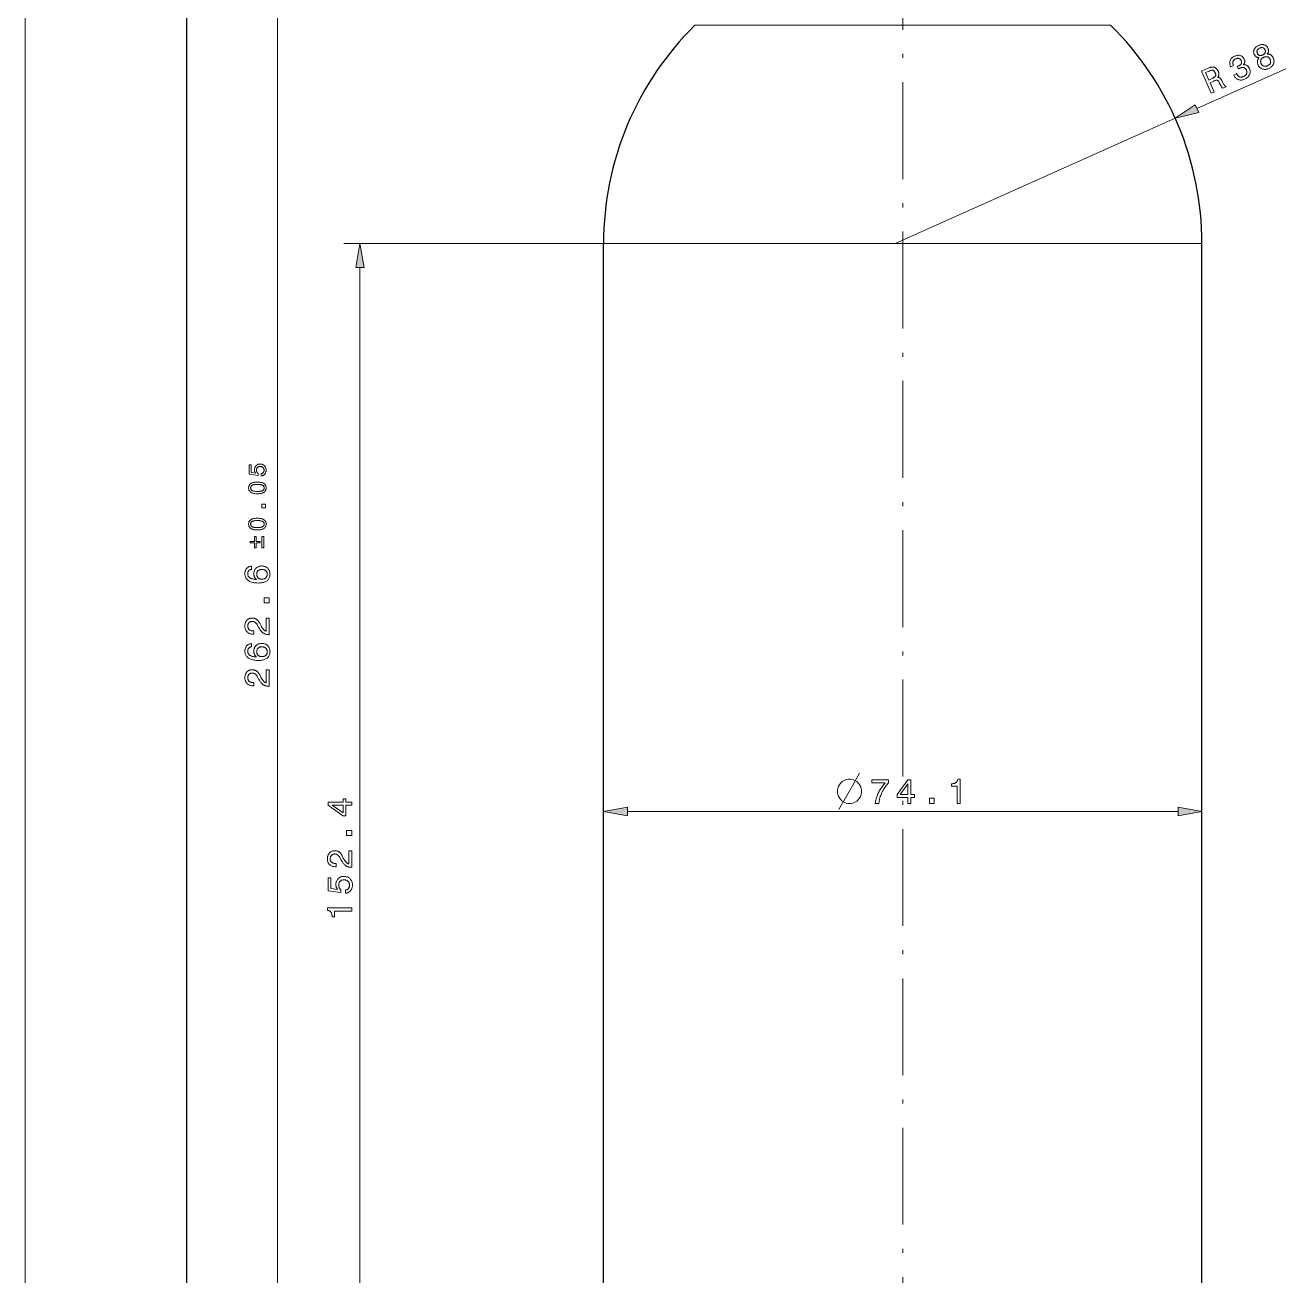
# Model space of a CAD drawing. Extents: x 0 to 297, y 0 to 530.
# Drawn here: x 0 to 156.1, y 155.5 to 310.4 of the extents above; entities that cross this region are included whole.
import ezdxf

# ---------------------------------------------------------------- set-up
doc = ezdxf.new("R2010")
doc.units = 0
doc.linetypes.add('DASHDOT', pattern=[18.5, 12, -3, 0.5, -3])

msp = doc.modelspace()

# ---------------------------------------------------------------- linework, layer by layer
at = {"color": 7, "lineweight": 13}
for p, q in [((0, 0), (0, 420)), ((31.22, 113.95), (31.22, 370.64)), ((131.25, 310.44), (82.91, 310.44)), ((107.71, 283.39), (142.4, 298.91)), ((71.61, 283.39), (39.44, 283.39)), ((141.17, 283.39), (71.61, 283.39)), ((41.44, 133.95), (41.44, 280.44)), ((74.56, 213.05), (142.75, 213.05))]:
    msp.add_line(p, q, dxfattribs=at)
at = {"color": 7, "lineweight": 30}
for p, q in [((20, 5), (20, 415)), ((71.61, 130.99), (71.61, 283.39)), ((145.71, 130.99), (145.71, 283.39))]:
    msp.add_line(p, q, dxfattribs=at)
at = {"color": 7, "linetype": 'DASHDOT', "lineweight": 13}
msp.add_line((108.66, 377.38), (108.66, 106.18), dxfattribs=at)
at = {"color": 7, "lineweight": 13, "ltscale": 0.078788}
msp.add_line((134.4, 310.44), (131.25, 310.44), dxfattribs=at)
at = {"color": 7, "lineweight": 13, "ltscale": 0.301139}
msp.add_line((145.09, 300.11), (156.09, 305.03), dxfattribs=at)
at = {"color": 7, "lineweight": 13, "ltscale": 0.113389}
msp.add_line((145.71, 283.39), (141.17, 283.39), dxfattribs=at)
at = {"color": 7, "lineweight": 13}
for points in [[(152.8, 306.42), (152.75, 306.42), (152.71, 306.43), (152.67, 306.43), (152.63, 306.44), (152.59, 306.45), (152.56, 306.46), (152.52, 306.47), (152.49, 306.49), (152.45, 306.5), (152.42, 306.52), (152.39, 306.55), (152.36, 306.57), (152.34, 306.6), (152.31, 306.62), (152.28, 306.65), (152.26, 306.68), (152.24, 306.72), (152.22, 306.76), (152.2, 306.79), (152.18, 306.83), (152.15, 306.9), (152.13, 306.96), (152.12, 307.02), (152.11, 307.08), (152.11, 307.14), (152.11, 307.21), (152.12, 307.27), (152.14, 307.33), (152.16, 307.39), (152.18, 307.45), (152.22, 307.51), (152.25, 307.56), (152.29, 307.62), (152.34, 307.67), (152.39, 307.72), (152.44, 307.76), (152.5, 307.81), (152.57, 307.85), (152.64, 307.89), (152.71, 307.92), (152.79, 307.95), (152.86, 307.98), (152.93, 308), (153.01, 308.02), (153.08, 308.03), (153.15, 308.03), (153.22, 308.03), (153.28, 308.03), (153.35, 308.02), (153.41, 308), (153.48, 307.98), (153.53, 307.95), (153.59, 307.92), (153.64, 307.89), (153.69, 307.85), (153.73, 307.81), (153.77, 307.76), (153.81, 307.71), (153.85, 307.65), (153.88, 307.59), (153.89, 307.55), (153.91, 307.51), (153.92, 307.47), (153.93, 307.43), (153.94, 307.39), (153.95, 307.35), (153.95, 307.31), (153.95, 307.28), (153.95, 307.24), (153.94, 307.2), (153.94, 307.17), (153.93, 307.13), (153.92, 307.09), (153.9, 307.06), (153.89, 307.03), (153.87, 306.99), (153.85, 306.96), (153.83, 306.92), (153.8, 306.89), (153.77, 306.86), (153.82, 306.86), (153.88, 306.86), (153.92, 306.85), (153.97, 306.85), (154.02, 306.84), (154.06, 306.83), (154.11, 306.81), (154.15, 306.79), (154.19, 306.77), (154.23, 306.75), (154.27, 306.72), (154.3, 306.7), (154.34, 306.66), (154.37, 306.63), (154.4, 306.59), (154.43, 306.55), (154.46, 306.51), (154.49, 306.47), (154.51, 306.42), (154.54, 306.37), (154.57, 306.29), (154.59, 306.22), (154.61, 306.14), (154.62, 306.06), (154.63, 305.99), (154.63, 305.91), (154.62, 305.84), (154.61, 305.77), (154.59, 305.7), (154.56, 305.63), (154.53, 305.56), (154.49, 305.5), (154.45, 305.43), (154.4, 305.37), (154.34, 305.32), (154.28, 305.27), (154.21, 305.22), (154.14, 305.17), (154.06, 305.13), (153.98, 305.09), (153.89, 305.05), (153.81, 305.02), (153.73, 305), (153.64, 304.98), (153.56, 304.97), (153.49, 304.97), (153.41, 304.97), (153.33, 304.98), (153.26, 304.99), (153.19, 305.01), (153.12, 305.04), (153.05, 305.07), (152.99, 305.11), (152.93, 305.15), (152.87, 305.2), (152.82, 305.26), (152.77, 305.32), (152.73, 305.38), (152.69, 305.45), (152.65, 305.53), (152.63, 305.58), (152.61, 305.63), (152.6, 305.68), (152.58, 305.73), (152.57, 305.78), (152.57, 305.82), (152.57, 305.87), (152.57, 305.92), (152.57, 305.96), (152.57, 306.01), (152.58, 306.05), (152.59, 306.1), (152.61, 306.14), (152.63, 306.18), (152.65, 306.23), (152.67, 306.27), (152.7, 306.31), (152.73, 306.35), (152.76, 306.38)], [(152.57, 306.97), (152.58, 306.93), (152.6, 306.9), (152.63, 306.87), (152.65, 306.84), (152.68, 306.81), (152.7, 306.78), (152.73, 306.76), (152.77, 306.74), (152.8, 306.73), (152.84, 306.71), (152.87, 306.7), (152.91, 306.7), (152.95, 306.69), (152.99, 306.69), (153.03, 306.69), (153.07, 306.7), (153.11, 306.71), (153.15, 306.72), (153.19, 306.73), (153.23, 306.75), (153.28, 306.77), (153.32, 306.79), (153.35, 306.81), (153.39, 306.84), (153.42, 306.87), (153.45, 306.89), (153.47, 306.92), (153.49, 306.96), (153.51, 306.99), (153.53, 307.02), (153.54, 307.06), (153.55, 307.1), (153.56, 307.13), (153.56, 307.17), (153.56, 307.21), (153.56, 307.24), (153.56, 307.28), (153.55, 307.32), (153.53, 307.36), (153.52, 307.4), (153.5, 307.44), (153.48, 307.47), (153.46, 307.5), (153.43, 307.53), (153.41, 307.56), (153.38, 307.58), (153.35, 307.6), (153.32, 307.62), (153.29, 307.64), (153.25, 307.65), (153.22, 307.66), (153.18, 307.67), (153.14, 307.67), (153.1, 307.67), (153.06, 307.67), (153.02, 307.66), (152.98, 307.65), (152.94, 307.64), (152.9, 307.62), (152.85, 307.61), (152.81, 307.58), (152.77, 307.56), (152.73, 307.54), (152.7, 307.51), (152.67, 307.49), (152.64, 307.46), (152.61, 307.43), (152.59, 307.4), (152.57, 307.37), (152.55, 307.34), (152.54, 307.3), (152.53, 307.27), (152.52, 307.23), (152.52, 307.2), (152.52, 307.16), (152.52, 307.12), (152.53, 307.09), (152.54, 307.05), (152.55, 307.01)], [(149.65, 304.27), (150.01, 304.44), (150.04, 304.38), (150.07, 304.33), (150.1, 304.28), (150.13, 304.24), (150.17, 304.2), (150.2, 304.16), (150.24, 304.13), (150.28, 304.1), (150.33, 304.08), (150.37, 304.06), (150.41, 304.04), (150.46, 304.03), (150.51, 304.02), (150.56, 304.02), (150.61, 304.02), (150.66, 304.03), (150.71, 304.04), (150.76, 304.05), (150.81, 304.07), (150.87, 304.09), (150.92, 304.12), (150.97, 304.14), (151.01, 304.17), (151.06, 304.2), (151.09, 304.24), (151.13, 304.27), (151.16, 304.31), (151.19, 304.34), (151.21, 304.38), (151.23, 304.43), (151.24, 304.47), (151.26, 304.51), (151.26, 304.56), (151.27, 304.6), (151.27, 304.65), (151.26, 304.7), (151.26, 304.74), (151.24, 304.79), (151.23, 304.84), (151.21, 304.89), (151.18, 304.94), (151.16, 304.98), (151.13, 305.01), (151.11, 305.05), (151.08, 305.08), (151.04, 305.11), (151.01, 305.13), (150.97, 305.15), (150.93, 305.17), (150.89, 305.18), (150.85, 305.19), (150.81, 305.2), (150.76, 305.2), (150.71, 305.2), (150.67, 305.19), (150.62, 305.19), (150.57, 305.17), (150.51, 305.16), (150.46, 305.14), (150.41, 305.12), (150.4, 305.11), (150.39, 305.11), (150.38, 305.11), (150.37, 305.1), (150.37, 305.1), (150.36, 305.09), (150.35, 305.09), (150.34, 305.09), (150.33, 305.08), (150.33, 305.08), (150.32, 305.07), (150.31, 305.07), (150.3, 305.06), (150.29, 305.06), (150.28, 305.05), (150.27, 305.05), (150.26, 305.04), (150.24, 305.04), (150.23, 305.03), (150.22, 305.02), (150.08, 305.33), (150.09, 305.34), (150.1, 305.34), (150.1, 305.34), (150.11, 305.35), (150.12, 305.35), (150.13, 305.35), (150.14, 305.36), (150.14, 305.36), (150.15, 305.36), (150.16, 305.37), (150.17, 305.37), (150.18, 305.37), (150.18, 305.38), (150.19, 305.38), (150.2, 305.38), (150.21, 305.38), (150.21, 305.39), (150.22, 305.39), (150.23, 305.39), (150.23, 305.4), (150.28, 305.42), (150.33, 305.45), (150.37, 305.47), (150.42, 305.5), (150.45, 305.53), (150.48, 305.55), (150.51, 305.58), (150.54, 305.61), (150.56, 305.65), (150.58, 305.68), (150.59, 305.71), (150.6, 305.74), (150.61, 305.78), (150.62, 305.82), (150.62, 305.85), (150.61, 305.89), (150.61, 305.93), (150.6, 305.97), (150.58, 306.01), (150.56, 306.06), (150.54, 306.1), (150.52, 306.13), (150.5, 306.17), (150.48, 306.2), (150.45, 306.23), (150.42, 306.25), (150.39, 306.27), (150.36, 306.29), (150.33, 306.31), (150.3, 306.32), (150.26, 306.33), (150.22, 306.34), (150.19, 306.34), (150.15, 306.34), (150.11, 306.34), (150.07, 306.33), (150.02, 306.32), (149.98, 306.31), (149.94, 306.29), (149.89, 306.27), (149.84, 306.25), (149.79, 306.22), (149.75, 306.19), (149.71, 306.16), (149.68, 306.13), (149.64, 306.1), (149.62, 306.06), (149.59, 306.03), (149.57, 305.99), (149.56, 305.95), (149.55, 305.9), (149.54, 305.86), (149.53, 305.81), (149.53, 305.77), (149.54, 305.72), (149.55, 305.67), (149.56, 305.61), (149.57, 305.56), (149.59, 305.51), (149.62, 305.45), (149.27, 305.29), (149.25, 305.32), (149.22, 305.4), (149.2, 305.48), (149.17, 305.56), (149.16, 305.63), (149.15, 305.71), (149.15, 305.78), (149.15, 305.85), (149.16, 305.93), (149.18, 306), (149.2, 306.07), (149.23, 306.13), (149.26, 306.2), (149.3, 306.26), (149.35, 306.31), (149.4, 306.37), (149.45, 306.42), (149.51, 306.46), (149.58, 306.51), (149.65, 306.55), (149.73, 306.59), (149.81, 306.62), (149.89, 306.65), (149.97, 306.67), (150.05, 306.69), (150.12, 306.7), (150.19, 306.71), (150.26, 306.71), (150.33, 306.71), (150.4, 306.7), (150.46, 306.68), (150.53, 306.66), (150.58, 306.64), (150.64, 306.6), (150.69, 306.57), (150.74, 306.53), (150.79, 306.48), (150.83, 306.43), (150.87, 306.37), (150.9, 306.31), (150.94, 306.24), (150.95, 306.2), (150.97, 306.16), (150.98, 306.13), (150.99, 306.09), (151, 306.05), (151, 306.01), (151.01, 305.97), (151.01, 305.94), (151, 305.9), (151, 305.87), (150.99, 305.83), (150.99, 305.79), (150.98, 305.76), (150.96, 305.73), (150.95, 305.69), (150.93, 305.66), (150.91, 305.63), (150.89, 305.6), (150.86, 305.57), (150.84, 305.54), (150.89, 305.54), (150.94, 305.54), (150.99, 305.53), (151.03, 305.53), (151.08, 305.52), (151.12, 305.51), (151.17, 305.49), (151.21, 305.48), (151.25, 305.46), (151.29, 305.43), (151.32, 305.41), (151.36, 305.38), (151.39, 305.35), (151.43, 305.32), (151.46, 305.28), (151.49, 305.24), (151.51, 305.2), (151.54, 305.16), (151.57, 305.11), (151.59, 305.06), (151.62, 304.99), (151.65, 304.91), (151.66, 304.83), (151.68, 304.75), (151.68, 304.68), (151.68, 304.6), (151.67, 304.53), (151.65, 304.45), (151.63, 304.38), (151.6, 304.31), (151.57, 304.24), (151.53, 304.17), (151.48, 304.11), (151.43, 304.05), (151.37, 303.99), (151.31, 303.94), (151.24, 303.89), (151.16, 303.84), (151.08, 303.79), (150.99, 303.75), (150.91, 303.72), (150.83, 303.69), (150.74, 303.67), (150.66, 303.65), (150.59, 303.64), (150.51, 303.64), (150.43, 303.65), (150.35, 303.66), (150.28, 303.67), (150.21, 303.7), (150.14, 303.73), (150.07, 303.76), (150.01, 303.8), (149.94, 303.85), (149.89, 303.9), (149.84, 303.96), (149.79, 304.02), (149.74, 304.09), (149.7, 304.17), (149.66, 304.25)], [(153.03, 305.71), (153.05, 305.66), (153.08, 305.61), (153.1, 305.57), (153.13, 305.53), (153.16, 305.5), (153.2, 305.47), (153.23, 305.44), (153.27, 305.42), (153.31, 305.4), (153.35, 305.38), (153.4, 305.36), (153.44, 305.36), (153.49, 305.35), (153.53, 305.35), (153.58, 305.35), (153.63, 305.36), (153.68, 305.36), (153.73, 305.38), (153.78, 305.4), (153.83, 305.42), (153.88, 305.44), (153.93, 305.47), (153.97, 305.5), (154.01, 305.53), (154.05, 305.56), (154.08, 305.59), (154.11, 305.63), (154.14, 305.67), (154.16, 305.71), (154.18, 305.75), (154.19, 305.79), (154.2, 305.83), (154.21, 305.88), (154.22, 305.92), (154.21, 305.97), (154.21, 306.02), (154.2, 306.06), (154.19, 306.11), (154.17, 306.16), (154.15, 306.21), (154.13, 306.25), (154.11, 306.3), (154.08, 306.33), (154.05, 306.37), (154.02, 306.4), (153.99, 306.43), (153.95, 306.46), (153.92, 306.48), (153.88, 306.5), (153.84, 306.51), (153.79, 306.52), (153.75, 306.53), (153.71, 306.54), (153.66, 306.54), (153.61, 306.53), (153.57, 306.53), (153.52, 306.52), (153.47, 306.5), (153.42, 306.48), (153.36, 306.46), (153.31, 306.44), (153.27, 306.41), (153.22, 306.38), (153.18, 306.35), (153.14, 306.32), (153.11, 306.29), (153.08, 306.26), (153.05, 306.22), (153.03, 306.18), (153.01, 306.14), (153, 306.1), (152.98, 306.06), (152.98, 306.02), (152.97, 305.98), (152.97, 305.93), (152.97, 305.89), (152.98, 305.84), (152.99, 305.8), (153.01, 305.75)], [(146.86, 302), (145.64, 304.73), (146.55, 305.14), (146.63, 305.17), (146.71, 305.2), (146.78, 305.22), (146.86, 305.24), (146.93, 305.25), (147, 305.26), (147.07, 305.25), (147.13, 305.25), (147.2, 305.24), (147.26, 305.22), (147.32, 305.19), (147.37, 305.16), (147.43, 305.13), (147.48, 305.09), (147.52, 305.04), (147.57, 304.99), (147.61, 304.94), (147.65, 304.87), (147.69, 304.81), (147.73, 304.73), (147.75, 304.69), (147.76, 304.64), (147.78, 304.6), (147.79, 304.56), (147.8, 304.51), (147.8, 304.47), (147.81, 304.43), (147.81, 304.39), (147.81, 304.35), (147.81, 304.31), (147.8, 304.27), (147.79, 304.23), (147.78, 304.19), (147.77, 304.16), (147.75, 304.12), (147.74, 304.09), (147.72, 304.05), (147.69, 304.02), (147.67, 303.98), (147.64, 303.95), (147.68, 303.95), (147.71, 303.95), (147.74, 303.95), (147.77, 303.95), (147.8, 303.95), (147.83, 303.94), (147.85, 303.93), (147.88, 303.92), (147.9, 303.91), (147.92, 303.9), (147.95, 303.88), (147.97, 303.86), (147.99, 303.84), (148.02, 303.81), (148.04, 303.78), (148.06, 303.75), (148.09, 303.71), (148.11, 303.67), (148.14, 303.63), (148.17, 303.58), (148.39, 303.15), (148.41, 303.12), (148.42, 303.1), (148.44, 303.07), (148.45, 303.05), (148.46, 303.03), (148.48, 303.01), (148.49, 303), (148.5, 302.98), (148.51, 302.97), (148.52, 302.95), (148.54, 302.94), (148.55, 302.93), (148.56, 302.93), (148.57, 302.92), (148.59, 302.91), (148.6, 302.9), (148.61, 302.9), (148.63, 302.9), (148.64, 302.89), (148.65, 302.89), (148.69, 302.82), (148.27, 302.63), (148.27, 302.64), (148.26, 302.64), (148.25, 302.65), (148.24, 302.66), (148.23, 302.67), (148.22, 302.69), (148.2, 302.7), (148.19, 302.71), (148.18, 302.73), (148.17, 302.74), (148.16, 302.76), (148.15, 302.78), (148.14, 302.8), (148.12, 302.82), (148.11, 302.84), (148.1, 302.86), (148.08, 302.89), (148.07, 302.91), (148.05, 302.94), (148.04, 302.97), (147.86, 303.32), (147.83, 303.36), (147.81, 303.41), (147.78, 303.45), (147.75, 303.49), (147.73, 303.52), (147.7, 303.55), (147.67, 303.57), (147.65, 303.59), (147.62, 303.6), (147.59, 303.61), (147.57, 303.62), (147.53, 303.62), (147.49, 303.62), (147.45, 303.61), (147.4, 303.6), (147.35, 303.59), (147.29, 303.57), (147.23, 303.54), (147.16, 303.52), (147.08, 303.48), (146.71, 303.32), (147.23, 302.16)], [(146.6, 304.76), (146.15, 304.56), (146.56, 303.65), (146.98, 303.84), (147.04, 303.87), (147.1, 303.9), (147.15, 303.93), (147.2, 303.96), (147.24, 303.99), (147.28, 304.02), (147.31, 304.05), (147.34, 304.08), (147.36, 304.11), (147.38, 304.15), (147.4, 304.18), (147.41, 304.21), (147.41, 304.25), (147.42, 304.29), (147.41, 304.33), (147.41, 304.37), (147.4, 304.41), (147.39, 304.46), (147.37, 304.51), (147.35, 304.55), (147.33, 304.6), (147.31, 304.64), (147.28, 304.68), (147.25, 304.72), (147.23, 304.75), (147.2, 304.78), (147.17, 304.8), (147.14, 304.82), (147.11, 304.83), (147.07, 304.85), (147.04, 304.85), (147, 304.86), (146.96, 304.86), (146.91, 304.86), (146.87, 304.85), (146.82, 304.84), (146.77, 304.82), (146.71, 304.81), (146.66, 304.79)], [(144.88, 300.59), (142.4, 298.91), (145.31, 299.64)], [(41.96, 280.44), (41.44, 283.39), (40.92, 280.44)], [(29.22, 254.62), (29.22, 254.9), (29.26, 254.9), (29.29, 254.91), (29.32, 254.92), (29.34, 254.93), (29.37, 254.94), (29.39, 254.96), (29.42, 254.98), (29.44, 254.99), (29.46, 255.01), (29.48, 255.03), (29.5, 255.06), (29.51, 255.08), (29.53, 255.11), (29.54, 255.13), (29.55, 255.16), (29.56, 255.19), (29.56, 255.22), (29.57, 255.25), (29.57, 255.28), (29.57, 255.32), (29.57, 255.36), (29.57, 255.4), (29.56, 255.44), (29.55, 255.47), (29.54, 255.51), (29.53, 255.54), (29.51, 255.57), (29.49, 255.6), (29.47, 255.63), (29.44, 255.66), (29.42, 255.68), (29.39, 255.7), (29.36, 255.72), (29.33, 255.74), (29.29, 255.75), (29.26, 255.77), (29.22, 255.78), (29.19, 255.78), (29.15, 255.79), (29.11, 255.79), (29.06, 255.79), (29.02, 255.78), (28.98, 255.78), (28.95, 255.77), (28.91, 255.75), (28.88, 255.74), (28.85, 255.72), (28.82, 255.71), (28.79, 255.68), (28.76, 255.66), (28.74, 255.63), (28.72, 255.61), (28.7, 255.58), (28.68, 255.54), (28.67, 255.51), (28.66, 255.48), (28.65, 255.44), (28.64, 255.4), (28.64, 255.36), (28.64, 255.32), (28.64, 255.29), (28.64, 255.27), (28.64, 255.25), (28.65, 255.22), (28.65, 255.2), (28.65, 255.18), (28.66, 255.16), (28.67, 255.14), (28.68, 255.12), (28.69, 255.1), (28.7, 255.08), (28.71, 255.06), (28.72, 255.04), (28.73, 255.02), (28.75, 255), (28.76, 254.98), (28.78, 254.97), (28.79, 254.95), (28.81, 254.93), (28.83, 254.92), (28.83, 254.68), (27.72, 254.84), (27.72, 255.97), (27.97, 255.97), (27.97, 255.05), (28.53, 254.96), (28.52, 254.98), (28.51, 254.99), (28.49, 255.01), (28.48, 255.03), (28.47, 255.04), (28.46, 255.06), (28.45, 255.08), (28.45, 255.1), (28.44, 255.12), (28.43, 255.14), (28.42, 255.16), (28.42, 255.18), (28.41, 255.2), (28.41, 255.22), (28.4, 255.25), (28.4, 255.27), (28.4, 255.29), (28.4, 255.32), (28.4, 255.34), (28.4, 255.36), (28.4, 255.43), (28.4, 255.49), (28.41, 255.55), (28.43, 255.6), (28.44, 255.65), (28.46, 255.71), (28.49, 255.75), (28.52, 255.8), (28.55, 255.84), (28.59, 255.88), (28.63, 255.92), (28.67, 255.95), (28.71, 255.98), (28.76, 256.01), (28.81, 256.03), (28.86, 256.05), (28.91, 256.06), (28.97, 256.07), (29.03, 256.08), (29.09, 256.08), (29.16, 256.08), (29.22, 256.07), (29.28, 256.06), (29.33, 256.05), (29.39, 256.03), (29.44, 256.01), (29.49, 255.98), (29.54, 255.95), (29.58, 255.91), (29.63, 255.87), (29.67, 255.83), (29.7, 255.78), (29.73, 255.73), (29.76, 255.68), (29.78, 255.63), (29.8, 255.58), (29.81, 255.52), (29.82, 255.46), (29.83, 255.39), (29.83, 255.33), (29.83, 255.27), (29.82, 255.21), (29.82, 255.16), (29.8, 255.11), (29.79, 255.06), (29.77, 255.01), (29.75, 254.96), (29.72, 254.92), (29.7, 254.88), (29.66, 254.84), (29.63, 254.8), (29.59, 254.76), (29.55, 254.73), (29.51, 254.71), (29.47, 254.68), (29.42, 254.66), (29.38, 254.65), (29.33, 254.63), (29.28, 254.62)], [(28.75, 252.4), (28.64, 252.4), (28.54, 252.41), (28.45, 252.42), (28.36, 252.43), (28.28, 252.45), (28.2, 252.47), (28.13, 252.49), (28.06, 252.52), (27.99, 252.55), (27.94, 252.59), (27.88, 252.62), (27.84, 252.67), (27.79, 252.71), (27.76, 252.76), (27.73, 252.81), (27.7, 252.87), (27.68, 252.93), (27.67, 252.99), (27.66, 253.06), (27.66, 253.13), (27.66, 253.2), (27.67, 253.26), (27.68, 253.33), (27.7, 253.39), (27.73, 253.44), (27.76, 253.49), (27.79, 253.54), (27.83, 253.59), (27.88, 253.63), (27.93, 253.67), (27.99, 253.7), (28.05, 253.74), (28.12, 253.76), (28.2, 253.79), (28.27, 253.81), (28.36, 253.82), (28.45, 253.84), (28.54, 253.85), (28.64, 253.85), (28.75, 253.85), (28.85, 253.85), (28.95, 253.85), (29.04, 253.84), (29.13, 253.82), (29.22, 253.81), (29.3, 253.79), (29.37, 253.76), (29.44, 253.74), (29.5, 253.7), (29.56, 253.67), (29.61, 253.63), (29.66, 253.59), (29.7, 253.54), (29.73, 253.49), (29.76, 253.44), (29.79, 253.39), (29.81, 253.33), (29.82, 253.26), (29.83, 253.2), (29.83, 253.13), (29.83, 253.06), (29.82, 252.99), (29.81, 252.93), (29.79, 252.87), (29.76, 252.81), (29.73, 252.76), (29.7, 252.71), (29.65, 252.67), (29.61, 252.62), (29.56, 252.59), (29.5, 252.55), (29.43, 252.52), (29.37, 252.49), (29.29, 252.47), (29.22, 252.45), (29.13, 252.43), (29.04, 252.42), (28.95, 252.41), (28.85, 252.4)], [(28.75, 252.69), (28.83, 252.69), (28.91, 252.69), (28.99, 252.7), (29.06, 252.71), (29.12, 252.72), (29.18, 252.73), (29.24, 252.74), (29.29, 252.76), (29.34, 252.78), (29.38, 252.8), (29.42, 252.82), (29.45, 252.84), (29.48, 252.87), (29.51, 252.9), (29.53, 252.93), (29.55, 252.97), (29.57, 253), (29.58, 253.04), (29.58, 253.08), (29.58, 253.13), (29.58, 253.17), (29.58, 253.21), (29.57, 253.25), (29.55, 253.29), (29.53, 253.32), (29.51, 253.36), (29.49, 253.39), (29.46, 253.41), (29.42, 253.44), (29.38, 253.46), (29.34, 253.48), (29.29, 253.5), (29.24, 253.51), (29.19, 253.53), (29.13, 253.54), (29.06, 253.55), (28.99, 253.55), (28.91, 253.56), (28.83, 253.56), (28.75, 253.56), (28.66, 253.56), (28.58, 253.56), (28.5, 253.55), (28.43, 253.55), (28.37, 253.54), (28.31, 253.53), (28.25, 253.51), (28.2, 253.5), (28.15, 253.48), (28.11, 253.46), (28.07, 253.44), (28.04, 253.41), (28.01, 253.39), (27.98, 253.36), (27.96, 253.32), (27.94, 253.29), (27.93, 253.25), (27.92, 253.21), (27.91, 253.17), (27.91, 253.13), (27.91, 253.08), (27.92, 253.04), (27.93, 253), (27.94, 252.97), (27.96, 252.93), (27.98, 252.9), (28.01, 252.87), (28.04, 252.84), (28.07, 252.82), (28.11, 252.8), (28.15, 252.78), (28.2, 252.76), (28.25, 252.74), (28.31, 252.73), (28.37, 252.72), (28.44, 252.71), (28.51, 252.7), (28.58, 252.69), (28.66, 252.69)], [(29.77, 250.68), (29.32, 250.68), (29.32, 251.1), (29.77, 251.1)], [(28.75, 247.92), (28.64, 247.92), (28.54, 247.93), (28.45, 247.94), (28.36, 247.95), (28.28, 247.97), (28.2, 247.99), (28.13, 248.01), (28.06, 248.04), (27.99, 248.07), (27.94, 248.11), (27.88, 248.15), (27.84, 248.19), (27.79, 248.24), (27.76, 248.28), (27.73, 248.34), (27.7, 248.39), (27.68, 248.45), (27.67, 248.51), (27.66, 248.58), (27.66, 248.65), (27.66, 248.72), (27.67, 248.79), (27.68, 248.85), (27.7, 248.91), (27.73, 248.96), (27.76, 249.02), (27.79, 249.07), (27.83, 249.11), (27.88, 249.15), (27.93, 249.19), (27.99, 249.23), (28.05, 249.26), (28.12, 249.29), (28.2, 249.31), (28.27, 249.33), (28.36, 249.35), (28.45, 249.36), (28.54, 249.37), (28.64, 249.37), (28.75, 249.38), (28.85, 249.37), (28.95, 249.37), (29.04, 249.36), (29.13, 249.35), (29.22, 249.33), (29.3, 249.31), (29.37, 249.29), (29.44, 249.26), (29.5, 249.23), (29.56, 249.19), (29.61, 249.15), (29.66, 249.11), (29.7, 249.07), (29.73, 249.02), (29.76, 248.96), (29.79, 248.91), (29.81, 248.85), (29.82, 248.79), (29.83, 248.72), (29.83, 248.65), (29.83, 248.58), (29.82, 248.51), (29.81, 248.45), (29.79, 248.39), (29.76, 248.34), (29.73, 248.28), (29.7, 248.24), (29.65, 248.19), (29.61, 248.15), (29.56, 248.11), (29.5, 248.07), (29.43, 248.04), (29.37, 248.01), (29.29, 247.99), (29.22, 247.97), (29.13, 247.95), (29.04, 247.94), (28.95, 247.93), (28.85, 247.92)], [(28.75, 248.21), (28.83, 248.21), (28.91, 248.22), (28.99, 248.22), (29.06, 248.23), (29.12, 248.24), (29.18, 248.25), (29.24, 248.26), (29.29, 248.28), (29.34, 248.3), (29.38, 248.32), (29.42, 248.34), (29.45, 248.37), (29.48, 248.39), (29.51, 248.42), (29.53, 248.45), (29.55, 248.49), (29.57, 248.53), (29.58, 248.56), (29.58, 248.61), (29.58, 248.65), (29.58, 248.69), (29.58, 248.74), (29.57, 248.78), (29.55, 248.81), (29.53, 248.85), (29.51, 248.88), (29.49, 248.91), (29.46, 248.93), (29.42, 248.96), (29.38, 248.98), (29.34, 249), (29.29, 249.02), (29.24, 249.03), (29.19, 249.05), (29.13, 249.06), (29.06, 249.07), (28.99, 249.08), (28.91, 249.08), (28.83, 249.08), (28.75, 249.09), (28.66, 249.08), (28.58, 249.08), (28.5, 249.08), (28.43, 249.07), (28.37, 249.06), (28.31, 249.05), (28.25, 249.03), (28.2, 249.02), (28.15, 249), (28.11, 248.98), (28.07, 248.96), (28.04, 248.93), (28.01, 248.91), (27.98, 248.88), (27.96, 248.85), (27.94, 248.81), (27.93, 248.78), (27.92, 248.74), (27.91, 248.69), (27.91, 248.65), (27.91, 248.61), (27.92, 248.56), (27.93, 248.53), (27.94, 248.49), (27.96, 248.45), (27.98, 248.42), (28.01, 248.39), (28.04, 248.37), (28.07, 248.34), (28.11, 248.32), (28.15, 248.3), (28.2, 248.28), (28.25, 248.26), (28.31, 248.25), (28.37, 248.24), (28.44, 248.23), (28.51, 248.22), (28.58, 248.22), (28.66, 248.21)], [(29.11, 246.31), (28.59, 246.31), (28.59, 245.71), (28.38, 245.71), (28.38, 246.31), (27.86, 246.31), (27.86, 246.51), (28.38, 246.51), (28.38, 247.11), (28.59, 247.11), (28.59, 246.51), (29.11, 246.51)], [(29.32, 245.71), (29.32, 247.11), (29.53, 247.11), (29.53, 245.71)], [(28.03, 243.43), (28.03, 243.04), (27.99, 243.03), (27.94, 243.02), (27.9, 243.01), (27.86, 243), (27.83, 242.99), (27.79, 242.97), (27.76, 242.95), (27.73, 242.93), (27.7, 242.9), (27.68, 242.87), (27.65, 242.85), (27.63, 242.82), (27.61, 242.78), (27.6, 242.75), (27.58, 242.71), (27.57, 242.67), (27.56, 242.63), (27.56, 242.59), (27.55, 242.54), (27.55, 242.49), (27.55, 242.43), (27.56, 242.37), (27.58, 242.31), (27.59, 242.25), (27.62, 242.2), (27.65, 242.15), (27.68, 242.11), (27.72, 242.07), (27.77, 242.03), (27.82, 241.99), (27.88, 241.96), (27.94, 241.93), (28.01, 241.9), (28.08, 241.87), (28.16, 241.85), (28.25, 241.83), (28.34, 241.82), (28.43, 241.8), (28.53, 241.79), (28.64, 241.78), (28.61, 241.81), (28.58, 241.84), (28.55, 241.87), (28.52, 241.9), (28.5, 241.93), (28.47, 241.96), (28.45, 241.99), (28.43, 242.02), (28.41, 242.06), (28.39, 242.09), (28.38, 242.13), (28.36, 242.17), (28.35, 242.21), (28.34, 242.25), (28.33, 242.29), (28.32, 242.33), (28.32, 242.37), (28.31, 242.41), (28.31, 242.46), (28.31, 242.5), (28.31, 242.59), (28.32, 242.67), (28.33, 242.74), (28.35, 242.82), (28.38, 242.89), (28.41, 242.96), (28.44, 243.02), (28.48, 243.08), (28.53, 243.14), (28.58, 243.19), (28.64, 243.24), (28.7, 243.29), (28.76, 243.33), (28.83, 243.36), (28.9, 243.39), (28.97, 243.42), (29.05, 243.43), (29.13, 243.45), (29.21, 243.46), (29.3, 243.46), (29.39, 243.46), (29.47, 243.45), (29.55, 243.43), (29.63, 243.41), (29.71, 243.39), (29.78, 243.36), (29.85, 243.32), (29.91, 243.28), (29.97, 243.23), (30.03, 243.18), (30.08, 243.12), (30.13, 243.06), (30.17, 242.99), (30.21, 242.92), (30.24, 242.85), (30.26, 242.78), (30.28, 242.7), (30.3, 242.62), (30.3, 242.53), (30.31, 242.44), (30.3, 242.34), (30.29, 242.24), (30.27, 242.15), (30.25, 242.06), (30.22, 241.98), (30.18, 241.9), (30.13, 241.82), (30.07, 241.76), (30.01, 241.69), (29.94, 241.63), (29.87, 241.58), (29.78, 241.53), (29.69, 241.49), (29.6, 241.45), (29.5, 241.42), (29.39, 241.4), (29.27, 241.38), (29.15, 241.36), (29.02, 241.36), (28.89, 241.35), (28.73, 241.36), (28.58, 241.36), (28.44, 241.38), (28.3, 241.4), (28.18, 241.43), (28.05, 241.46), (27.94, 241.5), (27.83, 241.54), (27.74, 241.59), (27.64, 241.65), (27.56, 241.71), (27.48, 241.78), (27.42, 241.85), (27.36, 241.93), (27.31, 242.01), (27.27, 242.1), (27.24, 242.19), (27.22, 242.28), (27.21, 242.38), (27.2, 242.49), (27.2, 242.57), (27.21, 242.65), (27.22, 242.73), (27.24, 242.8), (27.26, 242.87), (27.28, 242.94), (27.31, 243), (27.34, 243.06), (27.38, 243.11), (27.42, 243.16), (27.46, 243.21), (27.51, 243.25), (27.57, 243.29), (27.62, 243.32), (27.68, 243.35), (27.74, 243.38), (27.81, 243.4), (27.88, 243.42), (27.95, 243.43)], [(29.31, 243.04), (29.25, 243.04), (29.19, 243.03), (29.14, 243.03), (29.09, 243.02), (29.04, 243), (29, 242.98), (28.95, 242.96), (28.91, 242.94), (28.87, 242.91), (28.84, 242.88), (28.8, 242.85), (28.77, 242.81), (28.75, 242.77), (28.73, 242.73), (28.71, 242.69), (28.69, 242.65), (28.68, 242.6), (28.67, 242.55), (28.66, 242.5), (28.66, 242.45), (28.66, 242.4), (28.67, 242.34), (28.68, 242.29), (28.69, 242.24), (28.71, 242.19), (28.72, 242.14), (28.75, 242.1), (28.77, 242.06), (28.8, 242.03), (28.84, 241.99), (28.87, 241.96), (28.91, 241.93), (28.95, 241.91), (28.99, 241.88), (29.04, 241.86), (29.09, 241.85), (29.14, 241.84), (29.19, 241.83), (29.25, 241.82), (29.31, 241.82), (29.37, 241.82), (29.43, 241.83), (29.48, 241.84), (29.53, 241.85), (29.58, 241.86), (29.63, 241.88), (29.67, 241.9), (29.71, 241.93), (29.75, 241.96), (29.79, 241.99), (29.82, 242.02), (29.85, 242.06), (29.88, 242.1), (29.9, 242.14), (29.92, 242.18), (29.94, 242.23), (29.95, 242.28), (29.96, 242.33), (29.96, 242.38), (29.97, 242.44), (29.96, 242.49), (29.96, 242.54), (29.95, 242.59), (29.94, 242.64), (29.92, 242.68), (29.9, 242.72), (29.88, 242.76), (29.85, 242.8), (29.82, 242.84), (29.78, 242.87), (29.75, 242.91), (29.71, 242.93), (29.66, 242.96), (29.62, 242.98), (29.57, 243), (29.52, 243.01), (29.47, 243.03), (29.42, 243.03), (29.36, 243.04)], [(30.22, 238.9), (29.58, 238.9), (29.58, 239.5), (30.22, 239.5)], [(30.22, 234.95), (30.21, 234.95), (30.12, 234.95), (30.04, 234.96), (29.95, 234.97), (29.88, 234.98), (29.8, 235), (29.73, 235.02), (29.66, 235.05), (29.59, 235.08), (29.53, 235.12), (29.46, 235.15), (29.41, 235.2), (29.35, 235.25), (29.29, 235.31), (29.23, 235.37), (29.17, 235.44), (29.11, 235.52), (29.05, 235.61), (28.99, 235.7), (28.93, 235.8), (28.87, 235.9), (28.73, 236.16), (28.71, 236.2), (28.68, 236.24), (28.66, 236.28), (28.63, 236.32), (28.6, 236.35), (28.57, 236.39), (28.55, 236.42), (28.52, 236.44), (28.49, 236.47), (28.46, 236.49), (28.42, 236.51), (28.39, 236.53), (28.36, 236.54), (28.32, 236.56), (28.29, 236.57), (28.25, 236.58), (28.21, 236.59), (28.17, 236.59), (28.13, 236.6), (28.09, 236.6), (28.04, 236.59), (28, 236.59), (27.96, 236.58), (27.92, 236.57), (27.88, 236.56), (27.84, 236.54), (27.8, 236.52), (27.77, 236.49), (27.74, 236.46), (27.71, 236.43), (27.68, 236.4), (27.65, 236.36), (27.63, 236.33), (27.61, 236.28), (27.6, 236.24), (27.58, 236.2), (27.57, 236.15), (27.57, 236.1), (27.56, 236.05), (27.56, 236), (27.56, 235.94), (27.57, 235.89), (27.58, 235.84), (27.59, 235.8), (27.61, 235.75), (27.63, 235.71), (27.65, 235.67), (27.68, 235.63), (27.71, 235.6), (27.75, 235.57), (27.78, 235.54), (27.83, 235.51), (27.87, 235.49), (27.92, 235.47), (27.97, 235.45), (28.02, 235.43), (28.07, 235.42), (28.13, 235.42), (28.19, 235.41), (28.26, 235.41), (28.29, 235.41), (28.29, 235.02), (28.23, 235.02), (28.14, 235.02), (28.05, 235.03), (27.96, 235.04), (27.88, 235.06), (27.81, 235.09), (27.73, 235.11), (27.66, 235.15), (27.6, 235.19), (27.54, 235.24), (27.48, 235.29), (27.43, 235.34), (27.38, 235.4), (27.34, 235.47), (27.3, 235.53), (27.27, 235.61), (27.25, 235.68), (27.23, 235.76), (27.21, 235.84), (27.2, 235.93), (27.2, 236.02), (27.2, 236.11), (27.21, 236.19), (27.22, 236.27), (27.24, 236.35), (27.26, 236.42), (27.29, 236.49), (27.32, 236.56), (27.36, 236.62), (27.4, 236.68), (27.45, 236.73), (27.5, 236.79), (27.55, 236.83), (27.61, 236.87), (27.67, 236.91), (27.73, 236.94), (27.8, 236.96), (27.87, 236.98), (27.94, 237), (28.02, 237), (28.1, 237.01), (28.16, 237.01), (28.22, 237), (28.27, 236.99), (28.33, 236.98), (28.39, 236.97), (28.44, 236.95), (28.49, 236.93), (28.54, 236.91), (28.59, 236.88), (28.64, 236.85), (28.68, 236.81), (28.73, 236.78), (28.77, 236.74), (28.81, 236.69), (28.86, 236.65), (28.9, 236.59), (28.93, 236.54), (28.97, 236.48), (29.01, 236.42), (29.04, 236.36), (29.17, 236.11), (29.21, 236.04), (29.24, 235.97), (29.28, 235.91), (29.32, 235.85), (29.35, 235.8), (29.38, 235.75), (29.42, 235.7), (29.45, 235.66), (29.48, 235.62), (29.51, 235.59), (29.54, 235.56), (29.57, 235.53), (29.6, 235.5), (29.64, 235.48), (29.67, 235.46), (29.71, 235.44), (29.74, 235.42), (29.78, 235.4), (29.81, 235.39), (29.85, 235.38), (29.85, 237.01), (30.22, 237.01)], [(28.03, 233.84), (28.03, 233.44), (27.99, 233.44), (27.94, 233.43), (27.9, 233.42), (27.86, 233.41), (27.83, 233.39), (27.79, 233.37), (27.76, 233.35), (27.73, 233.33), (27.7, 233.31), (27.68, 233.28), (27.65, 233.25), (27.63, 233.22), (27.61, 233.19), (27.6, 233.15), (27.58, 233.12), (27.57, 233.08), (27.56, 233.03), (27.56, 232.99), (27.55, 232.95), (27.55, 232.9), (27.55, 232.83), (27.56, 232.77), (27.58, 232.72), (27.59, 232.66), (27.62, 232.61), (27.65, 232.56), (27.68, 232.51), (27.72, 232.47), (27.77, 232.43), (27.82, 232.39), (27.88, 232.36), (27.94, 232.33), (28.01, 232.3), (28.08, 232.28), (28.16, 232.26), (28.25, 232.24), (28.34, 232.22), (28.43, 232.21), (28.53, 232.2), (28.64, 232.19), (28.61, 232.22), (28.58, 232.24), (28.55, 232.27), (28.52, 232.3), (28.5, 232.33), (28.47, 232.36), (28.45, 232.39), (28.43, 232.43), (28.41, 232.46), (28.39, 232.5), (28.38, 232.54), (28.36, 232.57), (28.35, 232.61), (28.34, 232.65), (28.33, 232.69), (28.32, 232.73), (28.32, 232.78), (28.31, 232.82), (28.31, 232.86), (28.31, 232.91), (28.31, 232.99), (28.32, 233.07), (28.33, 233.15), (28.35, 233.22), (28.38, 233.29), (28.41, 233.36), (28.44, 233.42), (28.48, 233.49), (28.53, 233.54), (28.58, 233.6), (28.64, 233.65), (28.7, 233.69), (28.76, 233.73), (28.83, 233.77), (28.9, 233.8), (28.97, 233.82), (29.05, 233.84), (29.13, 233.85), (29.21, 233.86), (29.3, 233.86), (29.39, 233.86), (29.47, 233.85), (29.55, 233.84), (29.63, 233.82), (29.71, 233.79), (29.78, 233.76), (29.85, 233.73), (29.91, 233.68), (29.97, 233.64), (30.03, 233.58), (30.08, 233.52), (30.13, 233.46), (30.17, 233.4), (30.21, 233.33), (30.24, 233.26), (30.26, 233.18), (30.28, 233.1), (30.3, 233.02), (30.3, 232.94), (30.31, 232.85), (30.3, 232.74), (30.29, 232.65), (30.27, 232.55), (30.25, 232.46), (30.22, 232.38), (30.18, 232.3), (30.13, 232.23), (30.07, 232.16), (30.01, 232.1), (29.94, 232.04), (29.87, 231.99), (29.78, 231.94), (29.69, 231.9), (29.6, 231.86), (29.5, 231.83), (29.39, 231.8), (29.27, 231.78), (29.15, 231.77), (29.02, 231.76), (28.89, 231.76), (28.73, 231.76), (28.58, 231.77), (28.44, 231.79), (28.3, 231.81), (28.18, 231.83), (28.05, 231.87), (27.94, 231.9), (27.83, 231.95), (27.74, 232), (27.64, 232.06), (27.56, 232.12), (27.48, 232.19), (27.42, 232.26), (27.36, 232.33), (27.31, 232.41), (27.27, 232.5), (27.24, 232.59), (27.22, 232.69), (27.21, 232.79), (27.2, 232.89), (27.2, 232.98), (27.21, 233.06), (27.22, 233.13), (27.24, 233.21), (27.26, 233.28), (27.28, 233.34), (27.31, 233.4), (27.34, 233.46), (27.38, 233.52), (27.42, 233.57), (27.46, 233.62), (27.51, 233.66), (27.57, 233.7), (27.62, 233.73), (27.68, 233.76), (27.74, 233.78), (27.81, 233.8), (27.88, 233.82), (27.95, 233.83)], [(29.31, 233.45), (29.25, 233.45), (29.19, 233.44), (29.14, 233.43), (29.09, 233.42), (29.04, 233.41), (29, 233.39), (28.95, 233.37), (28.91, 233.34), (28.87, 233.32), (28.84, 233.28), (28.8, 233.25), (28.77, 233.22), (28.75, 233.18), (28.73, 233.14), (28.71, 233.1), (28.69, 233.05), (28.68, 233.01), (28.67, 232.96), (28.66, 232.91), (28.66, 232.86), (28.66, 232.8), (28.67, 232.75), (28.68, 232.69), (28.69, 232.64), (28.71, 232.6), (28.72, 232.55), (28.75, 232.51), (28.77, 232.47), (28.8, 232.43), (28.84, 232.4), (28.87, 232.36), (28.91, 232.34), (28.95, 232.31), (28.99, 232.29), (29.04, 232.27), (29.09, 232.26), (29.14, 232.24), (29.19, 232.24), (29.25, 232.23), (29.31, 232.23), (29.37, 232.23), (29.43, 232.24), (29.48, 232.24), (29.53, 232.25), (29.58, 232.27), (29.63, 232.29), (29.67, 232.31), (29.71, 232.33), (29.75, 232.36), (29.79, 232.39), (29.82, 232.43), (29.85, 232.46), (29.88, 232.5), (29.9, 232.54), (29.92, 232.59), (29.94, 232.63), (29.95, 232.68), (29.96, 232.73), (29.96, 232.79), (29.97, 232.84), (29.96, 232.89), (29.96, 232.95), (29.95, 232.99), (29.94, 233.04), (29.92, 233.09), (29.9, 233.13), (29.88, 233.17), (29.85, 233.21), (29.82, 233.24), (29.78, 233.28), (29.75, 233.31), (29.71, 233.34), (29.66, 233.36), (29.62, 233.39), (29.57, 233.41), (29.52, 233.42), (29.47, 233.43), (29.42, 233.44), (29.36, 233.45)], [(30.22, 228.55), (30.21, 228.55), (30.12, 228.55), (30.04, 228.56), (29.95, 228.57), (29.88, 228.58), (29.8, 228.6), (29.73, 228.63), (29.66, 228.65), (29.59, 228.68), (29.53, 228.72), (29.46, 228.76), (29.41, 228.8), (29.35, 228.85), (29.29, 228.91), (29.23, 228.98), (29.17, 229.05), (29.11, 229.13), (29.05, 229.21), (28.99, 229.3), (28.93, 229.4), (28.87, 229.5), (28.73, 229.76), (28.71, 229.8), (28.68, 229.85), (28.66, 229.89), (28.63, 229.92), (28.6, 229.96), (28.57, 229.99), (28.55, 230.02), (28.52, 230.05), (28.49, 230.07), (28.46, 230.09), (28.42, 230.11), (28.39, 230.13), (28.36, 230.15), (28.32, 230.16), (28.29, 230.17), (28.25, 230.18), (28.21, 230.19), (28.17, 230.2), (28.13, 230.2), (28.09, 230.2), (28.04, 230.2), (28, 230.19), (27.96, 230.19), (27.92, 230.17), (27.88, 230.16), (27.84, 230.14), (27.8, 230.12), (27.77, 230.1), (27.74, 230.07), (27.71, 230.04), (27.68, 230), (27.65, 229.97), (27.63, 229.93), (27.61, 229.89), (27.6, 229.85), (27.58, 229.8), (27.57, 229.75), (27.57, 229.7), (27.56, 229.65), (27.56, 229.6), (27.56, 229.55), (27.57, 229.5), (27.58, 229.45), (27.59, 229.4), (27.61, 229.36), (27.63, 229.31), (27.65, 229.27), (27.68, 229.24), (27.71, 229.2), (27.75, 229.17), (27.78, 229.14), (27.83, 229.11), (27.87, 229.09), (27.92, 229.07), (27.97, 229.05), (28.02, 229.04), (28.07, 229.03), (28.13, 229.02), (28.19, 229.01), (28.26, 229.01), (28.29, 229.01), (28.29, 228.62), (28.23, 228.62), (28.14, 228.62), (28.05, 228.63), (27.96, 228.65), (27.88, 228.66), (27.81, 228.69), (27.73, 228.72), (27.66, 228.75), (27.6, 228.79), (27.54, 228.84), (27.48, 228.89), (27.43, 228.95), (27.38, 229.01), (27.34, 229.07), (27.3, 229.14), (27.27, 229.21), (27.25, 229.28), (27.23, 229.36), (27.21, 229.45), (27.2, 229.53), (27.2, 229.62), (27.2, 229.71), (27.21, 229.79), (27.22, 229.87), (27.24, 229.95), (27.26, 230.02), (27.29, 230.09), (27.32, 230.16), (27.36, 230.22), (27.4, 230.28), (27.45, 230.34), (27.5, 230.39), (27.55, 230.44), (27.61, 230.48), (27.67, 230.51), (27.73, 230.54), (27.8, 230.57), (27.87, 230.59), (27.94, 230.6), (28.02, 230.61), (28.1, 230.61), (28.16, 230.61), (28.22, 230.6), (28.27, 230.6), (28.33, 230.59), (28.39, 230.57), (28.44, 230.55), (28.49, 230.53), (28.54, 230.51), (28.59, 230.48), (28.64, 230.45), (28.68, 230.42), (28.73, 230.38), (28.77, 230.34), (28.81, 230.3), (28.86, 230.25), (28.9, 230.2), (28.93, 230.14), (28.97, 230.09), (29.01, 230.03), (29.04, 229.96), (29.17, 229.71), (29.21, 229.64), (29.24, 229.57), (29.28, 229.51), (29.32, 229.45), (29.35, 229.4), (29.38, 229.35), (29.42, 229.3), (29.45, 229.26), (29.48, 229.22), (29.51, 229.19), (29.54, 229.16), (29.57, 229.13), (29.6, 229.11), (29.64, 229.08), (29.67, 229.06), (29.71, 229.04), (29.74, 229.02), (29.78, 229.01), (29.81, 229), (29.85, 228.98), (29.85, 230.61), (30.22, 230.61)], [(102.21, 217.05), (101.91, 217.05), (101.66, 217), (101.41, 216.9), (101.16, 216.75), (100.86, 216.45), (100.71, 216.2), (100.61, 215.95), (100.56, 215.7), (100.56, 215.4), (100.61, 215.15), (100.71, 214.9), (100.86, 214.65), (101.16, 214.35), (101.41, 214.2), (101.66, 214.1), (101.91, 214.05), (102.21, 214.05), (102.46, 214.1), (102.71, 214.2), (102.96, 214.35), (103.26, 214.65), (103.41, 214.9), (103.51, 215.15), (103.56, 215.4), (103.56, 215.7), (103.51, 215.95), (103.41, 216.2), (103.26, 216.45), (102.96, 216.75), (102.71, 216.9), (102.46, 217)], [(105.26, 214.05), (105.28, 214.19), (105.3, 214.33), (105.33, 214.47), (105.37, 214.61), (105.41, 214.75), (105.45, 214.88), (105.49, 215.01), (105.54, 215.14), (105.6, 215.27), (105.66, 215.39), (105.72, 215.52), (105.78, 215.64), (105.86, 215.76), (105.93, 215.88), (106.01, 216), (106.1, 216.12), (106.19, 216.24), (106.28, 216.36), (106.38, 216.47), (106.49, 216.59), (104.85, 216.59), (104.85, 216.98), (106.9, 216.98), (106.9, 216.62), (106.8, 216.51), (106.71, 216.4), (106.61, 216.28), (106.53, 216.16), (106.44, 216.04), (106.36, 215.92), (106.29, 215.8), (106.22, 215.68), (106.15, 215.55), (106.09, 215.42), (106.03, 215.29), (105.98, 215.16), (105.93, 215.03), (105.88, 214.9), (105.84, 214.76), (105.8, 214.62), (105.77, 214.48), (105.74, 214.34), (105.72, 214.19), (105.69, 214.05)], [(109.29, 214.05), (109.29, 214.79), (107.98, 214.79), (107.98, 215.17), (109.29, 216.98), (109.68, 216.98), (109.68, 215.14), (110.11, 215.14), (110.11, 214.79), (109.68, 214.79), (109.68, 214.05)], [(115.38, 214.05), (115.38, 216.18), (114.68, 216.18), (114.68, 216.49), (114.75, 216.49), (114.82, 216.49), (114.89, 216.5), (114.95, 216.51), (115.01, 216.53), (115.07, 216.54), (115.12, 216.56), (115.17, 216.58), (115.21, 216.6), (115.25, 216.63), (115.28, 216.66), (115.32, 216.69), (115.35, 216.73), (115.37, 216.76), (115.4, 216.81), (115.42, 216.85), (115.44, 216.9), (115.45, 216.95), (115.47, 217.01), (115.47, 217.07), (115.77, 217.07), (115.77, 214.05)], [(108.34, 215.14), (109.29, 215.14), (109.29, 216.48)], [(40.44, 213.82), (39.7, 213.82), (39.7, 212.51), (39.32, 212.51), (37.51, 213.82), (37.51, 214.21), (39.35, 214.21), (39.35, 214.64), (39.7, 214.64), (39.7, 214.21), (40.44, 214.21)], [(111.96, 214.05), (111.96, 214.69), (112.55, 214.69), (112.55, 214.05)], [(39.35, 212.87), (39.35, 213.82), (38.01, 213.82)], [(74.56, 213.57), (71.61, 213.05), (74.56, 212.53)], [(142.75, 212.53), (145.71, 213.05), (142.75, 213.57)], [(40.44, 210.09), (39.8, 210.09), (39.8, 210.69), (40.44, 210.69)], [(40.44, 206.14), (40.43, 206.14), (40.34, 206.14), (40.25, 206.15), (40.17, 206.16), (40.09, 206.17), (40.02, 206.19), (39.94, 206.21), (39.87, 206.24), (39.81, 206.27), (39.74, 206.3), (39.68, 206.34), (39.62, 206.39), (39.56, 206.44), (39.5, 206.5), (39.44, 206.56), (39.39, 206.63), (39.33, 206.71), (39.27, 206.8), (39.21, 206.89), (39.15, 206.99), (39.09, 207.09), (38.95, 207.35), (38.93, 207.39), (38.9, 207.43), (38.87, 207.47), (38.85, 207.51), (38.82, 207.54), (38.79, 207.58), (38.76, 207.61), (38.73, 207.63), (38.7, 207.66), (38.67, 207.68), (38.64, 207.7), (38.61, 207.72), (38.57, 207.73), (38.54, 207.75), (38.5, 207.76), (38.47, 207.77), (38.43, 207.78), (38.39, 207.78), (38.35, 207.78), (38.31, 207.79), (38.26, 207.78), (38.22, 207.78), (38.17, 207.77), (38.13, 207.76), (38.09, 207.74), (38.06, 207.73), (38.02, 207.71), (37.99, 207.68), (37.95, 207.65), (37.92, 207.62), (37.9, 207.59), (37.87, 207.55), (37.85, 207.51), (37.83, 207.47), (37.81, 207.43), (37.8, 207.39), (37.79, 207.34), (37.78, 207.29), (37.78, 207.24), (37.78, 207.18), (37.78, 207.13), (37.78, 207.08), (37.79, 207.03), (37.81, 206.99), (37.82, 206.94), (37.84, 206.9), (37.87, 206.86), (37.9, 206.82), (37.93, 206.79), (37.96, 206.76), (38, 206.73), (38.04, 206.7), (38.09, 206.68), (38.13, 206.66), (38.18, 206.64), (38.24, 206.62), (38.29, 206.61), (38.35, 206.6), (38.41, 206.6), (38.47, 206.6), (38.51, 206.6), (38.51, 206.21), (38.45, 206.21), (38.36, 206.21), (38.27, 206.22), (38.18, 206.23), (38.1, 206.25), (38.02, 206.27), (37.95, 206.3), (37.88, 206.34), (37.82, 206.38), (37.75, 206.43), (37.7, 206.48), (37.64, 206.53), (37.6, 206.59), (37.55, 206.66), (37.52, 206.72), (37.49, 206.79), (37.46, 206.87), (37.44, 206.95), (37.43, 207.03), (37.42, 207.12), (37.42, 207.21), (37.42, 207.29), (37.43, 207.38), (37.44, 207.46), (37.46, 207.54), (37.48, 207.61), (37.51, 207.68), (37.54, 207.74), (37.58, 207.81), (37.62, 207.87), (37.67, 207.92), (37.72, 207.98), (37.77, 208.02), (37.83, 208.06), (37.89, 208.1), (37.95, 208.13), (38.02, 208.15), (38.09, 208.17), (38.16, 208.19), (38.23, 208.19), (38.31, 208.2), (38.37, 208.2), (38.43, 208.19), (38.49, 208.18), (38.55, 208.17), (38.6, 208.16), (38.66, 208.14), (38.71, 208.12), (38.76, 208.09), (38.81, 208.07), (38.86, 208.04), (38.9, 208), (38.95, 207.97), (38.99, 207.93), (39.03, 207.88), (39.07, 207.83), (39.11, 207.78), (39.15, 207.73), (39.19, 207.67), (39.22, 207.61), (39.26, 207.55), (39.39, 207.29), (39.43, 207.22), (39.46, 207.16), (39.5, 207.1), (39.53, 207.04), (39.57, 206.98), (39.6, 206.94), (39.63, 206.89), (39.67, 206.85), (39.7, 206.81), (39.73, 206.78), (39.76, 206.75), (39.79, 206.72), (39.82, 206.69), (39.85, 206.67), (39.89, 206.65), (39.92, 206.63), (39.96, 206.61), (39.99, 206.59), (40.03, 206.58), (40.07, 206.57), (40.07, 208.2), (40.44, 208.2)], [(39.66, 202.92), (39.66, 203.32), (39.7, 203.33), (39.75, 203.34), (39.79, 203.36), (39.83, 203.37), (39.86, 203.39), (39.9, 203.41), (39.93, 203.43), (39.96, 203.46), (39.99, 203.49), (40.02, 203.52), (40.05, 203.55), (40.07, 203.58), (40.09, 203.62), (40.11, 203.66), (40.12, 203.7), (40.13, 203.74), (40.14, 203.78), (40.15, 203.83), (40.15, 203.87), (40.15, 203.92), (40.15, 203.98), (40.15, 204.04), (40.14, 204.09), (40.12, 204.15), (40.11, 204.2), (40.09, 204.24), (40.06, 204.29), (40.04, 204.33), (40, 204.37), (39.97, 204.41), (39.93, 204.44), (39.89, 204.47), (39.85, 204.5), (39.8, 204.53), (39.76, 204.55), (39.71, 204.56), (39.66, 204.58), (39.6, 204.58), (39.55, 204.59), (39.49, 204.59), (39.43, 204.59), (39.37, 204.58), (39.32, 204.58), (39.26, 204.56), (39.21, 204.55), (39.17, 204.53), (39.12, 204.5), (39.08, 204.48), (39.04, 204.44), (39, 204.41), (38.97, 204.37), (38.93, 204.33), (38.91, 204.29), (38.88, 204.25), (38.86, 204.2), (38.85, 204.15), (38.84, 204.1), (38.83, 204.04), (38.82, 203.98), (38.82, 203.92), (38.82, 203.89), (38.82, 203.85), (38.83, 203.82), (38.83, 203.79), (38.84, 203.76), (38.84, 203.72), (38.85, 203.69), (38.86, 203.66), (38.88, 203.63), (38.89, 203.6), (38.9, 203.58), (38.92, 203.55), (38.94, 203.52), (38.95, 203.49), (38.97, 203.47), (39, 203.44), (39.02, 203.42), (39.04, 203.4), (39.07, 203.37), (39.1, 203.35), (39.1, 203.01), (37.51, 203.24), (37.51, 204.85), (37.86, 204.85), (37.86, 203.53), (38.67, 203.41), (38.65, 203.44), (38.63, 203.46), (38.61, 203.48), (38.6, 203.51), (38.58, 203.53), (38.57, 203.56), (38.56, 203.58), (38.54, 203.61), (38.53, 203.64), (38.52, 203.67), (38.51, 203.7), (38.5, 203.73), (38.5, 203.76), (38.49, 203.79), (38.49, 203.82), (38.48, 203.85), (38.48, 203.89), (38.48, 203.92), (38.47, 203.95), (38.47, 203.99), (38.48, 204.08), (38.48, 204.16), (38.5, 204.25), (38.52, 204.33), (38.54, 204.4), (38.57, 204.48), (38.61, 204.54), (38.65, 204.61), (38.7, 204.67), (38.75, 204.73), (38.8, 204.78), (38.86, 204.83), (38.93, 204.87), (38.99, 204.91), (39.06, 204.94), (39.14, 204.97), (39.21, 204.99), (39.3, 205), (39.38, 205.01), (39.47, 205.01), (39.56, 205.01), (39.65, 205), (39.73, 204.98), (39.82, 204.96), (39.89, 204.94), (39.97, 204.9), (40.04, 204.87), (40.11, 204.82), (40.17, 204.77), (40.23, 204.71), (40.29, 204.65), (40.34, 204.59), (40.38, 204.52), (40.42, 204.45), (40.45, 204.37), (40.48, 204.29), (40.5, 204.21), (40.51, 204.12), (40.52, 204.03), (40.52, 203.94), (40.52, 203.85), (40.51, 203.77), (40.5, 203.69), (40.49, 203.62), (40.46, 203.55), (40.44, 203.48), (40.41, 203.41), (40.37, 203.35), (40.33, 203.29), (40.29, 203.23), (40.24, 203.18), (40.18, 203.13), (40.13, 203.09), (40.07, 203.05), (40.01, 203.02), (39.94, 202.99), (39.88, 202.96), (39.81, 202.94), (39.73, 202.93)], [(40.44, 200.72), (38.3, 200.72), (38.3, 200.02), (38, 200.02), (38, 200.09), (37.99, 200.16), (37.98, 200.23), (37.97, 200.29), (37.96, 200.35), (37.94, 200.41), (37.93, 200.46), (37.91, 200.51), (37.88, 200.55), (37.86, 200.59), (37.83, 200.63), (37.8, 200.66), (37.76, 200.69), (37.72, 200.72), (37.68, 200.74), (37.63, 200.76), (37.59, 200.78), (37.53, 200.79), (37.48, 200.81), (37.42, 200.82), (37.42, 201.11), (40.44, 201.11)]]:
    msp.add_lwpolyline(points, close=True, dxfattribs=at)
msp.add_lwpolyline([(100.76, 213.3), (102.46, 216.3), (103.31, 217.8)], dxfattribs=at)
at = {"color": 7, "lineweight": 30}
for centre, start, end in [((109.61, 283.39), 134.626, 180), ((107.71, 283.39), 0, 45.374)]:
    msp.add_arc(centre, 38, start, end, dxfattribs=at)
at = {"color": 7, "lineweight": 13}
for points in [[(144.88, 300.59), (142.4, 298.91), (144.88, 300.59), (145.31, 299.64)], [(41.96, 280.44), (41.44, 283.39), (41.96, 280.44), (40.92, 280.44)], [(74.56, 213.57), (71.61, 213.05), (74.56, 213.57), (74.56, 212.53)], [(142.75, 212.53), (145.71, 213.05), (142.75, 212.53), (142.75, 213.57)]]:
    msp.add_solid(points, dxfattribs=at)

doc.saveas('drawing.dxf')
